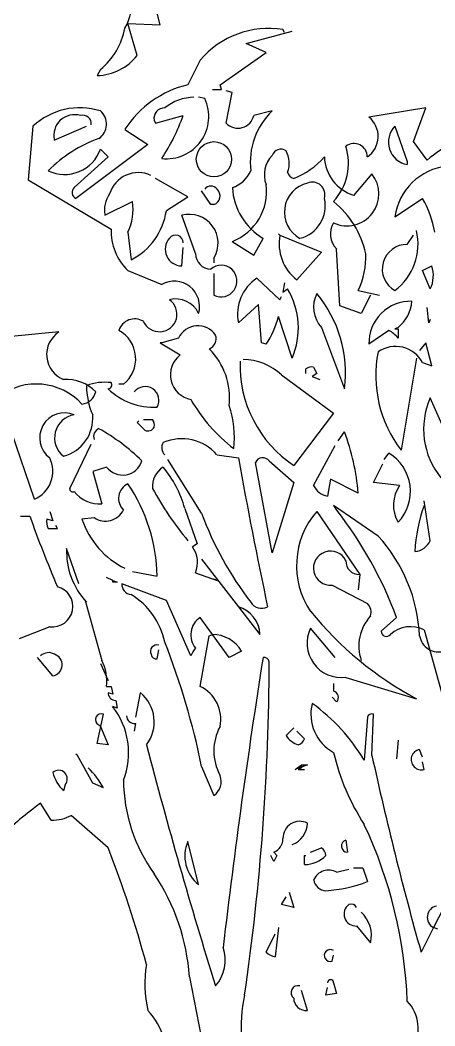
# Model space of a CAD drawing. Header units: millimetres. Extents: x -129.2 to -76.7, y 2488.8 to 2511.1.
# Drawn here: x -104.013 to -103.187, y 2498.743 to 2500.745 of the extents above; entities that cross this region are included whole.
import ezdxf

# ---------------------------------------------------------------- set-up
doc = ezdxf.new("R2010")
doc.units = ezdxf.units.MM

# ---------------------------------------------------------------- blocks, each defined once
blk = doc.blocks.new('AR-ALZ-1')
for p, q in [((-0.3314, 4.0179), (-0.3497, 4.0913)), ((-0.3956, 4.021), (-0.3314, 4.0179)), ((-0.3772, 3.9568), (-0.3956, 4.021)), ((-0.1603, 3.9812), (-0.0686, 4.0057)), ((-0.0839, 4.0026), (-0.0869, 4.0088)), ((-0.1205, 3.9629), (-0.1603, 3.9812)), ((-0.2519, 3.9476), (-0.2764, 3.8987)), ((-0.2122, 3.8987), (-0.1205, 3.9629)), ((-0.4506, 3.9293), (-0.4567, 3.9171)), ((-0.2275, 3.8896), (-0.2092, 3.8896)), ((-0.2092, 3.8896), (-0.2122, 3.8987)), ((-0.1878, 3.8835), (-0.2, 3.8865)), ((-0.2428, 3.8712), (-0.255, 3.8743)), ((-0.2, 3.8223), (-0.1878, 3.8835)), ((-0.1083, 3.8468), (-0.145, 3.8376)), ((0.1973, 3.8529), (0.0842, 3.8346)), ((0.1728, 3.7857), (0.1973, 3.8529)), ((-0.3436, 3.8285), (-0.3406, 3.8223)), ((-0.3406, 3.8223), (-0.2856, 3.8376)), ((-0.585, 3.8162), (-0.5942, 3.7093)), ((-0.5423, 3.7887), (-0.4781, 3.8162)), ((-0.4017, 3.8101), (-0.3558, 3.7796)), ((0.1362, 3.8162), (0.1606, 3.7459)), ((0.2003, 3.749), (0.1728, 3.7857)), ((-0.3558, 3.7796), (-0.4995, 3.6726)), ((-0.4353, 3.7551), (-0.4506, 3.7704)), ((-0.5025, 3.694), (-0.4353, 3.7551)), ((0.1606, 3.7459), (0.1606, 3.7398)), ((-0.5942, 3.7093), (-0.4292, 3.6115)), ((-0.2764, 3.6757), (-0.3406, 3.7123)), ((0.0903, 3.7215), (0.0537, 3.6787)), ((-0.2305, 3.6604), (-0.2489, 3.6879)), ((-0.4414, 3.639), (-0.3864, 3.6665)), ((-0.3192, 3.6482), (-0.2764, 3.6757)), ((0.1362, 3.6359), (0.1912, 3.6726)), ((-0.2244, 3.6604), (-0.2305, 3.6604)), ((-0.2611, 3.5626), (-0.2886, 3.639)), ((-0.3956, 3.6054), (-0.3895, 3.5504)), ((-0.1878, 3.587), (-0.145, 3.5595)), ((-0.145, 3.5595), (-0.1266, 3.5931)), ((-0.0961, 3.6023), (-0.093, 3.5993)), ((-0.093, 3.5993), (-0.0961, 3.6023)), ((-0.093, 3.5993), (-0.0105, 3.5656)), ((0.1606, 3.5809), (0.1728, 3.5993)), ((-0.2886, 3.5381), (-0.2856, 3.5748)), ((-0.0105, 3.5656), (-0.0594, 3.5106)), ((0.0262, 3.4587), (0.02, 3.5718)), ((-0.2244, 3.5534), (-0.2244, 3.5442)), ((-0.3956, 3.529), (-0.3283, 3.5015)), ((0.1912, 3.529), (0.2095, 3.5381)), ((0.2065, 3.4923), (0.1912, 3.529)), ((-0.2244, 3.5229), (-0.2244, 3.4801)), ((-0.1389, 3.5137), (-0.093, 3.4709)), ((-0.0839, 3.5045), (-0.0869, 3.4862)), ((-0.0869, 3.4862), (-0.0777, 3.4923)), ((0.0628, 3.4892), (0.1056, 3.4801)), ((-0.093, 3.4709), (-0.09, 3.477)), ((0.0873, 3.4801), (0.0689, 3.4434)), ((-0.1358, 3.4617), (-0.1755, 3.4251)), ((-0.1297, 3.3853), (-0.1358, 3.4617)), ((0.0689, 3.4434), (0.0262, 3.4587)), ((0.2034, 3.4251), (0.2003, 3.4556)), ((-0.0686, 3.3548), (-0.0961, 3.4373)), ((0.2065, 3.4312), (0.2034, 3.4251)), ((-0.5331, 3.4067), (-0.6278, 3.3976)), ((-0.0105, 3.4159), (0.0353, 3.2937)), ((0.1239, 3.4098), (0.0842, 3.3823)), ((0.1423, 3.4159), (0.1362, 3.4128)), ((0.1362, 3.4128), (0.1423, 3.4128)), ((0.1423, 3.4128), (0.1423, 3.3945)), ((-0.3314, 3.3853), (-0.2917, 3.3609)), ((-0.3283, 3.3853), (-0.3314, 3.3853)), ((-0.2947, 3.3945), (-0.3283, 3.3853)), ((-0.1205, 3.3823), (-0.1297, 3.3853)), ((0.1973, 3.3853), (0.1851, 3.3701)), ((0.2095, 3.3395), (0.1973, 3.3853)), ((0.179, 3.3548), (0.1484, 3.1714)), ((0.1912, 3.3456), (0.2095, 3.3395)), ((-0.0411, 3.3242), (-0.0411, 3.3334)), ((-0.0197, 3.3242), (-0.0289, 3.3181)), ((-0.0258, 3.3364), (-0.0197, 3.3242)), ((-0.09, 3.3212), (0.0139, 3.2448)), ((-0.0289, 3.3181), (-0.0136, 3.312)), ((-0.4047, 3.3028), (-0.4139, 3.3028)), ((0.2859, 3.095), (0.2065, 3.2753)), ((0.0139, 3.2448), (-0.0655, 3.1409)), ((-0.3772, 3.2264), (-0.3742, 3.2295)), ((-0.3619, 3.2111), (-0.3772, 3.2264)), ((-0.365, 3.2325), (-0.3467, 3.2325)), ((-0.582, 3.0736), (-0.6278, 3.2081)), ((0.0231, 3.1898), (0.0353, 3.2081)), ((-0.5117, 3.095), (-0.4689, 3.1836)), ((-0.0258, 3.1011), (0.017, 3.1806)), ((0.1148, 3.1531), (0.1239, 3.1653)), ((-0.2489, 3.0461), (-0.3161, 3.1531)), ((-0.2183, 3.1623), (-0.1755, 3.1561)), ((-0.1083, 2.9667), (-0.1419, 3.147)), ((-0.1144, 3.15), (-0.0655, 3.1072)), ((0.0934, 3.1072), (0.1117, 3.1439)), ((-0.4383, 3.1378), (-0.4659, 3.1286)), ((-0.4659, 3.1286), (-0.4475, 3.0645)), ((-0.0655, 3.1072), (-0.1083, 2.9667)), ((0.0078, 3.1134), (0.0017, 3.0797)), ((0.0628, 3.0859), (0.0078, 3.1134)), ((0.1453, 3.1011), (0.0934, 3.1072)), ((0.2065, 2.9911), (0.1942, 3.0706)), ((-0.5514, 3.0492), (-0.5453, 3.0308)), ((-0.2825, 3.0553), (-0.258, 2.985)), ((-0.0197, 3.0492), (0.0659, 2.9239)), ((0.0139, 3.0614), (0.02, 3.0522)), ((0.1026, 3.0003), (0.0139, 3.0614)), ((-0.6095, 3.04), (-0.5911, 3.04)), ((-0.5453, 3.0308), (-0.5575, 3.0339)), ((-0.4628, 3.037), (-0.4872, 3.0339)), ((-0.5545, 3.0156), (-0.5361, 3.0156)), ((-0.5361, 3.0156), (-0.5392, 3.0217)), ((-0.258, 2.985), (-0.2672, 2.9789)), ((-0.4934, 2.9056), (-0.5178, 2.9758)), ((-0.2489, 2.9544), (-0.1755, 2.8597)), ((-0.3864, 2.93), (-0.3375, 2.9208)), ((-0.2611, 2.9269), (-0.2183, 2.9117)), ((0.0659, 2.9239), (0.0628, 2.8933)), ((-0.4261, 2.9117), (-0.4383, 2.9178)), ((-0.4261, 2.9086), (-0.4261, 2.9117)), ((-0.4261, 2.9117), (-0.417, 2.9086)), ((-0.417, 2.9086), (-0.4261, 2.9086)), ((-0.3192, 2.8719), (-0.4078, 2.9056)), ((-0.2183, 2.9117), (-0.2244, 2.9147)), ((0.0109, 2.9025), (0.0812, 2.8658)), ((-0.4811, 2.8719), (-0.4475, 2.7528)), ((-0.4781, 2.8689), (-0.4811, 2.8719)), ((-0.2703, 2.7619), (-0.3192, 2.8719)), ((-0.1755, 2.8597), (-0.1328, 2.8047)), ((-0.1939, 2.7589), (-0.2519, 2.8383)), ((0.1392, 2.8383), (0.1087, 2.8108)), ((-0.5514, 2.82), (-0.6125, 2.7955)), ((-0.2336, 2.8017), (-0.2275, 2.8047)), ((0.017, 2.7589), (-0.0319, 2.8169)), ((0.1942, 2.8139), (0.2554, 2.5938)), ((-0.2519, 2.7008), (-0.2336, 2.8017)), ((-0.3375, 2.7558), (-0.3344, 2.7741)), ((-0.1694, 2.7711), (-0.1939, 2.7589)), ((-0.5453, 2.7222), (-0.5759, 2.7589)), ((-0.4506, 2.7466), (-0.4353, 2.713)), ((0.0139, 2.7069), (0.0139, 2.6916)), ((0.0384, 2.7191), (0.179, 2.6764)), ((-0.4383, 2.7008), (-0.4292, 2.7008)), ((-0.4261, 2.6855), (-0.4353, 2.6886)), ((-0.4292, 2.7008), (-0.4261, 2.6855)), ((-0.3711, 2.6886), (-0.3803, 2.6397)), ((-0.42, 2.6733), (-0.417, 2.658)), ((0.02, 2.6702), (0.0109, 2.6794)), ((-0.4567, 2.5877), (-0.4445, 2.6458)), ((-0.417, 2.658), (-0.4261, 2.6611)), ((0.0903, 2.5633), (0.0934, 2.6458)), ((-0.4536, 2.6244), (-0.4506, 2.6213)), ((-0.3803, 2.6275), (-0.3833, 2.6122)), ((0.0812, 2.6397), (0.0751, 2.5541)), ((-0.4506, 2.6213), (-0.4353, 2.5847)), ((-0.0655, 2.6183), (-0.0808, 2.603)), ((-0.0441, 2.5969), (-0.0594, 2.6122)), ((-0.4353, 2.5847), (-0.4567, 2.5877)), ((0.1423, 2.5938), (0.1392, 2.5572)), ((-0.4964, 2.5633), (-0.4995, 2.5663)), ((-0.4659, 2.5083), (-0.4964, 2.5633)), ((0.1912, 2.5602), (0.1851, 2.5755)), ((-0.0625, 2.5358), (-0.0502, 2.5449)), ((-0.038, 2.5449), (-0.0625, 2.5358)), ((-0.0502, 2.5449), (-0.038, 2.5449)), ((-0.0502, 2.5449), (-0.0502, 2.5388)), ((0.1942, 2.5358), (0.1912, 2.5511)), ((-0.2489, 2.5419), (-0.2244, 2.4838)), ((-0.0502, 2.5388), (-0.0564, 2.5358)), ((-0.0564, 2.5358), (-0.0441, 2.5358)), ((-0.5209, 2.5052), (-0.5239, 2.493)), ((-0.4445, 2.4991), (-0.4659, 2.5083)), ((-0.5484, 2.4349), (-0.5698, 2.4686)), ((-0.4353, 2.3799), (-0.5086, 2.4441)), ((-0.255, 2.3066), (-0.2764, 2.3922)), ((0.0384, 2.3952), (0.0414, 2.3708)), ((0.3042, 2.3983), (0.2126, 2.221)), ((-0.1052, 2.3524), (-0.1114, 2.3646)), ((-0.1052, 2.3708), (-0.0991, 2.3646)), ((-0.0991, 2.3646), (-0.1052, 2.3524)), ((-0.0441, 2.3646), (-0.0411, 2.3646)), ((-0.0441, 2.3463), (-0.0441, 2.3646)), ((-0.0319, 2.3708), (-0.0105, 2.3799)), ((0.02, 2.331), (0.0445, 2.3371)), ((0.0537, 2.3402), (0.072, 2.3402)), ((0.072, 2.3402), (0.0812, 2.3127)), ((-0.0747, 2.2913), (-0.0655, 2.2607)), ((-0.09, 2.2669), (-0.0808, 2.2821)), ((-0.0655, 2.2607), (-0.09, 2.2669)), ((0.0598, 2.2241), (0.0873, 2.1905)), ((-0.1205, 2.1721), (-0.1022, 2.2088)), ((-0.0961, 2.221), (-0.1022, 2.163)), ((0.2126, 2.221), (0.1881, 2.1721)), ((0.2217, 2.218), (0.2126, 2.221)), ((0.0109, 2.1538), (0.0139, 2.166)), ((-0.2733, 2.1232), (-0.2336, 1.9215)), ((0.0139, 2.111), (0.02, 2.0896)), ((-0.038, 2.056), (-0.0502, 2.0957)), ((-0.0013, 2.0866), (0.0017, 2.1018)), ((0.02, 2.0896), (-0.0013, 2.0866))]:
    blk.add_line(p, q)
blk.add_circle((-0.2244, 3.7505), 0.0351)
for centre, radius, start, end in [((-0.4684, 4.0541), 0.079, 327.6427, 16.0971), ((-0.5381, 4.0369), 0.1387, 309.1252, 349.5735), ((-0.1153, 3.8321), 0.1789, 80.8709, 139.7754), ((-0.4604, 4.0238), 0.1068, 271.992, 321.1381), ((-0.2294, 3.6995), 0.2047, 103.2605, 147.2844), ((-0.3186, 3.8354), 0.0839, 263.3361, 25.3111), ((-0.2611, 3.7765), 0.0978, 91.79, 128.6598), ((-0.4915, 3.7157), 0.1373, 72.6694, 132.9391), ((-0.4728, 3.8204), 0.0345, 303.8034, 49.8369), ((-0.3226, 3.8316), 0.0213, 89.0512, 188.577), ((-0.0105, 3.7444), 0.1416, 133.6897, 186.8166), ((-0.5021, 3.7981), 0.0412, 73.3617, 193.1669), ((-0.4856, 3.8215), 0.0168, 352.511, 106.2864), ((-0.6692, 3.9759), 0.4078, 326.6986, 340.1713), ((-0.1766, 3.8448), 0.0324, 223.8252, 347.223), ((0.0532, 3.796), 0.0495, 304.3432, 51.2516), ((0.1686, 3.7845), 0.0454, 135.642, 259.8474), ((-0.3635, 3.5388), 0.2686, 109.6143, 135.3281), ((0.3463, 3.5804), 0.2229, 98.472, 130.8817), ((-0.5218, 3.7958), 0.0756, 244.3677, 340.3925), ((-0.0911, 3.7523), 0.0182, 55.7393, 161.1306), ((-0.124, 3.7427), 0.0497, 338.5262, 29.645), ((-0.0701, 3.7429), 0.1136, 317.7264, 17.216), ((0.0546, 3.7555), 0.0265, 359.1004, 127.7695), ((-0.0695, 3.7197), 0.0546, 135.2072, 201.0154), ((-0.1259, 3.8636), 0.1629, 291.7519, 318.2321), ((0.0797, 3.7588), 0.0842, 182.487, 251.9827), ((-0.2066, 3.7514), 0.0604, 288.2063, 336.8146), ((-0.0609, 3.7291), 0.0174, 195.2552, 254.7448), ((0.2527, 3.6198), 0.1177, 96.1744, 172.1154), ((-0.3751, 3.6643), 0.0597, 64.8778, 163.0472), ((-0.0285, 3.6798), 0.0252, 343.2865, 112.1661), ((0.0404, 3.6818), 0.0638, 245.4974, 38.5051), ((-0.4939, 3.6843), 0.013, 131.8213, 244.4389), ((-0.2305, 3.6818), 0.0153, 36.8699, 143.1301), ((-0.23, 3.6774), 0.0179, 288.2298, 49.1503), ((-0.2258, 3.6862), 0.1062, 291.0019, 7.5271), ((-0.0602, 3.7023), 0.1278, 183.7441, 238.6927), ((-0.0247, 3.6452), 0.0594, 102.9109, 241.2748), ((-0.3869, 3.6497), 0.0555, 144.7079, 191.1025), ((-0.4929, 3.6512), 0.1075, 334.7711, 8.1674), ((-0.0696, 3.658), 0.0669, 284.1451, 12.6399), ((-0.1028, 3.5226), 0.1852, 12.4531, 50.9497), ((-0.0044, 3.5634), 0.224, 10.7951, 29.1711), ((-0.448, 3.6666), 0.1301, 296.7299, 351.8567), ((-0.2738, 3.5832), 0.0577, 328.8874, 104.8524), ((-0.3197, 3.608), 0.1096, 178.1782, 226.1545), ((0.049, 3.6015), 0.0415, 147.6174, 225.8022), ((0.0662, 3.5816), 0.1159, 307.1433, 13.363), ((-0.2882, 3.5713), 0.0331, 138.6509, 269.2741), ((-0.3007, 3.5844), 0.0151, 358.424, 144.7061), ((-0.0045, 3.5821), 0.0901, 169.049, 232.4955), ((0.1597, 3.5321), 0.0489, 88.9615, 241.1756), ((-0.2305, 3.5626), 0.0306, 180.0013, 269.9987), ((-0.0803, 3.5573), 0.1585, 334.5605, 1.9029), ((-0.21, 3.5081), 0.0315, 242.7802, 130.6395), ((0.1517, 3.519), 0.0609, 334.0207, 18.3512), ((-0.3036, 3.4573), 0.0506, 344.0319, 119.2331), ((-0.0923, 3.4425), 0.085, 123.1777, 191.8635), ((-0.2068, 3.4146), 0.1506, 336.5824, 31.0457), ((-0.333, 3.4422), 0.035, 203.7904, 55.1545), ((-0.3005, 3.4223), 0.0502, 24.8487, 104.4589), ((0.0349, 3.4563), 0.0608, 153.8361, 221.6942), ((-0.2089, 3.3255), 0.2463, 352.5811, 39.7973), ((0.1678, 3.3843), 0.0836, 88.6041, 181.3959), ((0.0974, 3.4729), 0.0725, 308.2016, 356.0038), ((-0.3821, 3.3994), 0.0334, 59.2162, 161.8959), ((-0.255, 3.475), 0.1633, 325.4195, 346.6556), ((-0.504, 3.3617), 0.0536, 122.8784, 248.1767), ((-0.4445, 3.3533), 0.0643, 308.2659, 61.5323), ((-0.2563, 3.3766), 0.0424, 34.5085, 155.0187), ((0.0949, 3.3563), 0.0609, 38.8851, 61.5038), ((-0.2412, 3.393), 0.0213, 291.0389, 21.0362), ((-0.3327, 3.2748), 0.1396, 353.9393, 44.7787), ((0.3406, 3.3196), 0.2427, 168.7478, 217.6334), ((0.1373, 3.3167), 0.0612, 28.2422, 124.6169), ((-0.2608, 3.3214), 0.0501, 128.015, 259.1259), ((0.0684, 3.3412), 0.241, 178.2315, 236.2388), ((-0.1657, 3.2426), 0.1091, 46.0536, 90.3436), ((-0.0304, 3.3196), 0.0174, 74.7465, 127.8734), ((-0.519, 3.2285), 0.0837, 44.9183, 93.3728), ((-0.4414, 3.205), 0.1016, 83.0902, 111.1598), ((-0.4353, 3.3013), 0.00764, 270.0006, 36.8693), ((-0.5782, 3.1798), 0.1233, 42.4966, 126.9233), ((-0.4913, 3.2953), 0.0325, 277.1263, 346.1408), ((-0.3434, 3.2978), 0.1347, 179.1647, 204.6126), ((-0.3438, 3.389), 0.1322, 226.1712, 272.7167), ((-0.3616, 3.2704), 0.0276, 330.8843, 141.7355), ((0.0101, 3.4313), 0.3223, 209.5563, 232.8155), ((0.3459, 3.2132), 0.1527, 155.9888, 219.3448), ((-0.5219, 3.196), 0.0496, 67.0743, 233.436), ((-0.389, 3.1959), 0.2054, 354.0223, 18.2087), ((-0.4954, 3.1958), 0.0464, 98.8828, 232.0483), ((-0.5446, 3.2354), 0.079, 285.1566, 4.575), ((-0.3604, 3.2218), 0.0174, 344.7465, 37.8734), ((-0.4475, 3.1989), 0.0165, 111.8028, 201.8001), ((-0.6431, 2.8724), 0.3908, 45.2654, 60.9949), ((-0.3558, 3.2234), 0.0137, 243.4363, 333.4336), ((-0.3768, 3.0512), 0.441, 4.5129, 20.8479), ((-0.3095, 3.1763), 0.0189, 146.5243, 227.7258), ((-0.2888, 3.1002), 0.0939, 41.3607, 112.8893), ((0.0781, 3.0892), 0.0889, 316.2832, 58.9061), ((-0.6061, 3.1295), 0.0608, 293.3534, 26.0004), ((-0.4063, 3.1618), 0.04, 216.8423, 342.8893), ((9.1391, 4.8268), 9.4633, 190.16811, 191.99703), ((-0.1272, 3.1401), 0.0162, 37.6699, 155.0105), ((-0.3024, 3.0996), 0.0445, 120.964, 185.9059), ((-0.4999, 2.9949), 0.2256, 15.5202, 39.295), ((-0.3822, 3.075), 0.0321, 114.6882, 225.2958), ((-0.674, 2.9152), 0.3365, 0.9656, 34.177), ((-0.5056, 3.0943), 0.00616, 172.8756, 299.7443), ((-0.4519, 3.1287), 0.0644, 218.1708, 273.9042), ((0.236, 3.4135), 0.664, 208.6573, 219.4971), ((0.0094, 3.1179), 0.039, 205.5615, 258.6885), ((0.2017, 3.0621), 0.0686, 145.2575, 209.9706), ((-0.4403, 3.0695), 0.0395, 235.3453, 334.1418), ((0.3682, 3.271), 0.6568, 200.0218, 217.7514), ((0.1033, 2.9419), 0.1632, 138.9025, 214.0546), ((-0.6158, 2.5578), 0.8055, 20.3809, 37.8672), ((0.4805, 2.9565), 0.3049, 159.8705, 177.5097), ((1.8151, 3.9006), 2.5555, 199.6782, 203.0631), ((-0.5285, 3.0293), 0.0294, 171.0274, 207.8972), ((-0.3266, 3.0882), 0.1696, 198.6606, 243.7113), ((-0.1286, 2.7878), 0.314, 2.528, 42.5865), ((0.1726, 3.007), 0.0374, 275.0611, 334.923), ((-0.3721, 2.9691), 0.1458, 177.3453, 223.4076), ((-0.3112, 2.9474), 0.0541, 337.8012, 35.6184), ((0.0078, 2.9364), 0.034, 26.1341, 275.1504), ((0.0644, 2.9499), 0.026, 176.635, 273.365), ((-0.3879, 2.904), 0.0199, 175.6026, 265.6), ((-0.5459, 2.8601), 0.0405, 262.2373, 75.9917), ((-0.4666, 2.7582), 0.1477, 12.2054, 58.5195), ((-0.1297, 2.8811), 0.0246, 209.7462, 299.7435), ((0.0659, 2.849), 0.0227, 340.3473, 47.7252), ((-0.1934, 2.8017), 0.0607, 2.8502, 72.8998), ((0.509, 3.2906), 0.6973, 219.131, 241.7497), ((-0.2287, 2.8036), 0.0418, 123.8075, 219.131), ((0.1537, 2.7814), 0.0895, 137.933, 198.6883), ((-0.2282, 2.7365), 0.0682, 30.4742, 89.3886), ((0.0294, 2.7869), 0.0683, 153.8751, 277.5382), ((0.1189, 2.811), 0.0103, 181.2194, 321.9107), ((0.1675, 2.7586), 0.0614, 64.1996, 131.3307), ((-0.3377, 2.7705), 0.0132, 75.5409, 204.848), ((-1.7545, 2.2304), 1.5375, 11.6883, 21.3205), ((0.2233, 2.8084), 0.0388, 189.9822, 286.007), ((-0.554, 2.7458), 0.0225, 58.4666, 134.2138), ((-0.5487, 2.7439), 0.022, 278.9098, 72.919), ((-0.339, 2.7665), 0.0108, 188.1314, 278.1288), ((-0.2046, 2.7329), 0.0718, 141.9114, 156.161), ((-0.5295, 2.7115), 0.0918, 353.3098, 26.7061), ((14.7817, 0.4137), 15.0917, 171.06042, 173.27399), ((-4.782, 2.7605), 4.6676, 351.6985, 359.8676), ((-0.1251, 2.7482), 0.0108, 8.1314, 98.1288), ((-0.42, 2.6886), 0.0153, 180.0013, 269.9987), ((-0.4183, 2.6304), 0.0749, 322.4234, 50.9963), ((-0.2824, 2.6359), 0.0717, 348.2556, 64.8745), ((0.0106, 2.6791), 0.013, 316.9103, 74.9805), ((0.0562, 2.6461), 0.0876, 166.0815, 241.1772), ((-0.2516, 2.3582), 0.3809, 30.9526, 54.2083), ((-0.449, 2.6351), 0.0116, 66.8014, 246.8014), ((-0.5438, 2.569), 0.1494, 338.5523, 38.042), ((0.0903, 2.6366), 0.00966, 71.5664, 161.5637), ((-0.3829, 2.643), 0.0157, 180.7961, 279.5927), ((-0.1209, 2.5725), 0.1036, 151.8288, 208.1712), ((10.672, 5.4868), 11.4063, 194.73994, 197.24723), ((-0.0411, 2.6305), 0.0483, 214.6952, 251.565), ((-0.0609, 2.6015), 0.0174, 285.2552, 344.7448), ((0.4592, 2.6741), 0.4574, 193.2277, 212.8749), ((6.7928, 4.0311), 6.8613, 192.35253, 195.71996), ((0.1888, 2.5554), 0.0204, 100.5053, 285.4839), ((-0.5337, 2.5168), 0.0173, 318.0666, 131.9334), ((-0.4683, 2.55), 0.0796, 194.796, 225.7169), ((-0.5699, 2.4342), 0.1412, 27.3477, 47.7895), ((-0.2432, 2.5113), 0.0333, 304.2387, 21.5559), ((-0.0768, 2.5187), 0.328, 180.75, 215.5554), ((-0.1677, 1.9129), 0.6858, 125.8846, 134.5881), ((-0.546, 2.5154), 0.0805, 268.3195, 297.6697), ((-0.0533, 2.3989), 0.0336, 62.9703, 181.0405), ((-0.0844, 2.4297), 0.0464, 289.9551, 358.9695), ((-0.7473, 2.0394), 0.9086, 2.2033, 25.1648), ((-0.2095, 2.3634), 0.0728, 156.7708, 231.3017), ((-0.1159, 2.3978), 0.029, 291.6162, 1.0036), ((0.0417, 2.3832), 0.0124, 105.2552, 268.9948), ((-2.5037, 1.5709), 2.221, 15.0532, 21.3638), ((-0.0448, 2.407), 0.0607, 270.6564, 315.7408), ((-0.0212, 2.3631), 0.0199, 4.4003, 57.5272), ((-0.6839, 2.0967), 0.4114, 3.6922, 34.2008), ((0.0041, 2.3026), 0.0327, 60.7089, 156.161), ((0.0005, 2.3211), 0.0268, 191.58, 266.0482), ((-0.0182, 2.5648), 0.271, 273.5563, 291.5014), ((0.0584, 2.2477), 0.0237, 125.9678, 273.3399), ((0.0491, 2.2562), 0.0116, 23.1999, 113.1972), ((0.2233, 2.2413), 0.0229, 101.5243, 242.2155), ((0.0272, 2.2057), 0.062, 345.7362, 47.6623), ((-0.2774, 2.1558), 0.0757, 317.727, 19.6531), ((-0.0946, 2.2012), 0.039, 228.1806, 258.6893), ((0.0073, 2.1652), 0.012, 56.5242, 287.2156), ((-0.1361, 2.1092), 0.2261, 170.2034, 193.6149), ((-0.0567, 2.0913), 0.014, 75.7748, 231.0951), ((0.0078, 2.111), 0.00611, 0, 180), ((0.1127, 2.023), 0.2832, 167.0334, 202.9928), ((-0.0411, 2.0802), 0.0244, 179.4222, 277.3107), ((0.1068, 2.0213), 0.0755, 326.4755, 44.5796), ((-0.4854, 1.9422), 0.1725, 358.2104, 41.2833)]:
    blk.add_arc(centre, radius, start, end)

msp = doc.modelspace()

# ---------------------------------------------------------------- block references
msp.add_blockref('AR-ALZ-1', (-103.4024, 2496.7173))

doc.saveas('drawing.dxf')
